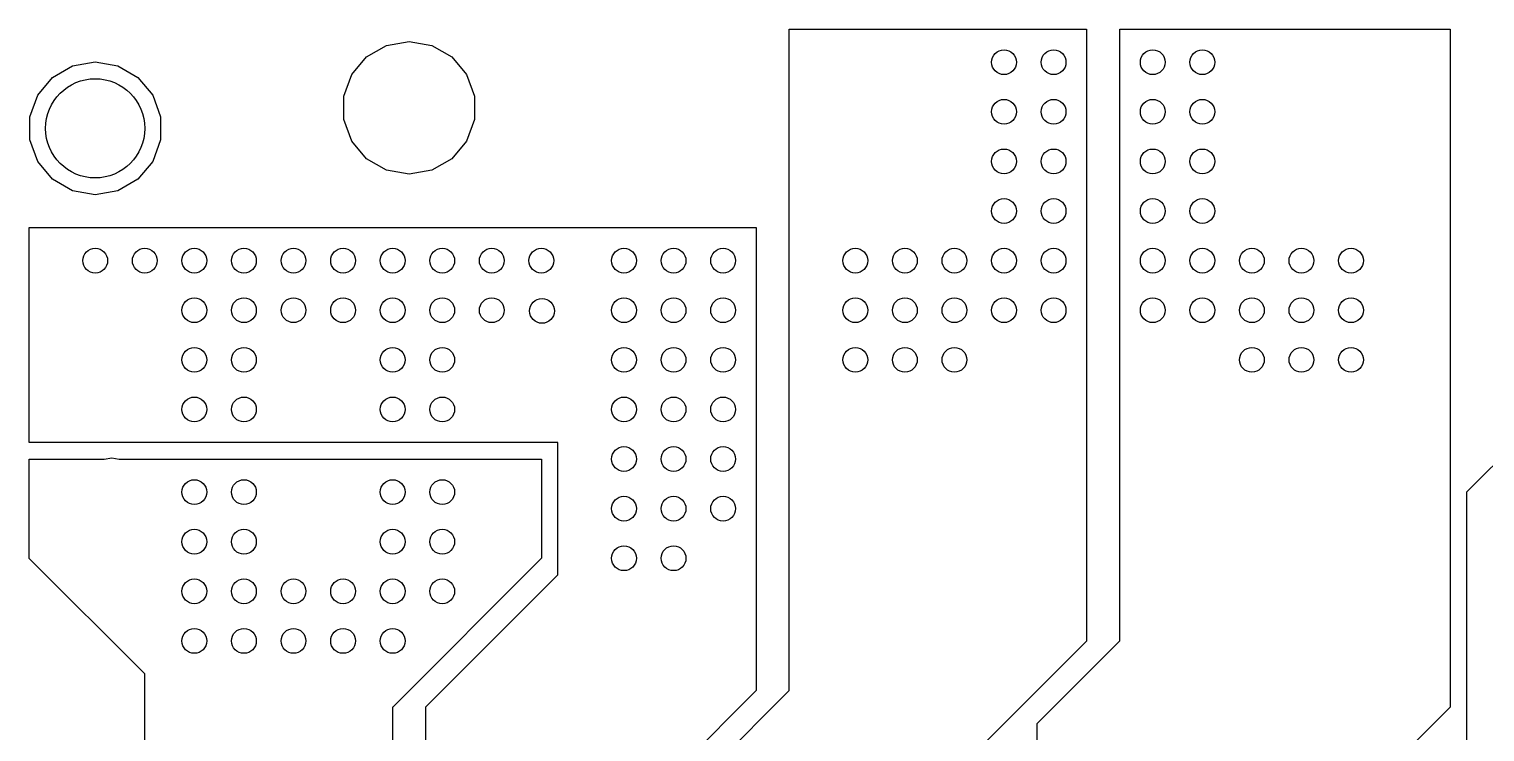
# Model space of a CAD drawing. Extents: x 0.3 to 75.7, y -92.7 to -2.
# Drawn here: x 1 to 45.05, y -23.25 to -2 of the extents above; entities that cross this region are included whole.
import ezdxf

# ---------------------------------------------------------------- set-up
doc = ezdxf.new("R2010")
doc.units = 0
doc.header["$MEASUREMENT"] = 0
doc.layers.add('BLACK', color=7, linetype='CONTINUOUS')

msp = doc.modelspace()

# ---------------------------------------------------------------- linework, layer by layer
at = {"layer": 'Black'}
for p, q in [((24, -2.013), (24.0002, -2.0119)), ((24, -21.9987), (24, -2.013)), ((24.0002, -2.0107), (24.0006, -2.0097)), ((24.0002, -2.0119), (24.0002, -2.0107)), ((24.0006, -2.0097), (24.0008, -2.0086)), ((24.0008, -2.0086), (24.0014, -2.0076)), ((24.0014, -2.0076), (24.0017, -2.0065)), ((24.0017, -2.0065), (24.0025, -2.0056)), ((24.0025, -2.0056), (24.003, -2.0046)), ((24.003, -2.0046), (24.0039, -2.0039)), ((24.0039, -2.0039), (24.0046, -2.003)), ((24.0046, -2.003), (24.0056, -2.0025)), ((24.0056, -2.0025), (24.0065, -2.0017)), ((24.0065, -2.0017), (24.0076, -2.0013)), ((24.0076, -2.0013), (24.0086, -2.0008)), ((24.0086, -2.0008), (24.0097, -2.0006)), ((24.0097, -2.0006), (24.0107, -2.0002)), ((24.0107, -2.0002), (24.0119, -2.0002)), ((24.0119, -2.0002), (24.013, -2)), ((24.013, -2), (32.987, -2)), ((32.987, -2), (32.9881, -2.0002)), ((32.9881, -2.0002), (32.9893, -2.0002)), ((32.9893, -2.0002), (32.9903, -2.0006)), ((32.9903, -2.0006), (32.9914, -2.0008)), ((32.9914, -2.0008), (32.9924, -2.0013)), ((32.9924, -2.0013), (32.9935, -2.0017)), ((32.9935, -2.0017), (32.9944, -2.0025)), ((32.9944, -2.0025), (32.9954, -2.003)), ((32.9954, -2.003), (32.9961, -2.0039)), ((32.9961, -2.0039), (32.997, -2.0046)), ((32.997, -2.0046), (32.9975, -2.0056)), ((32.9975, -2.0056), (32.9983, -2.0065)), ((32.9983, -2.0065), (32.9986, -2.0076)), ((32.9986, -2.0076), (32.9992, -2.0086)), ((32.9992, -2.0086), (32.9994, -2.0097)), ((32.9994, -2.0097), (32.9998, -2.0107)), ((32.9998, -2.0107), (32.9998, -2.0119)), ((32.9998, -2.0119), (33, -2.013)), ((33, -2.013), (33, -20.4946)), ((34, -2.013), (34.0002, -2.0119)), ((34, -20.4987), (34, -2.013)), ((34.0002, -2.0107), (34.0006, -2.0097)), ((34.0002, -2.0119), (34.0002, -2.0107)), ((34.0006, -2.0097), (34.0008, -2.0086)), ((34.0008, -2.0086), (34.0014, -2.0076)), ((34.0014, -2.0076), (34.0017, -2.0065)), ((34.0017, -2.0065), (34.0025, -2.0056)), ((34.0025, -2.0056), (34.003, -2.0046)), ((34.003, -2.0046), (34.0039, -2.0039)), ((34.0039, -2.0039), (34.0046, -2.003)), ((34.0046, -2.003), (34.0056, -2.0025)), ((34.0056, -2.0025), (34.0065, -2.0017)), ((34.0065, -2.0017), (34.0076, -2.0013)), ((34.0076, -2.0013), (34.0086, -2.0008)), ((34.0086, -2.0008), (34.0097, -2.0006)), ((34.0097, -2.0006), (34.0107, -2.0002)), ((34.0107, -2.0002), (34.0119, -2.0002)), ((34.0119, -2.0002), (34.013, -2)), ((34.013, -2), (43.987, -2)), ((43.987, -2), (43.9881, -2.0002)), ((43.9881, -2.0002), (43.9893, -2.0002)), ((43.9893, -2.0002), (43.9903, -2.0006)), ((43.9903, -2.0006), (43.9914, -2.0008)), ((43.9914, -2.0008), (43.9924, -2.0013)), ((43.9924, -2.0013), (43.9935, -2.0017)), ((43.9935, -2.0017), (43.9944, -2.0025)), ((43.9944, -2.0025), (43.9954, -2.003)), ((43.9954, -2.003), (43.9961, -2.0039)), ((43.9961, -2.0039), (43.997, -2.0046)), ((43.997, -2.0046), (43.9975, -2.0056)), ((43.9975, -2.0056), (43.9983, -2.0065)), ((43.9983, -2.0065), (43.9986, -2.0076)), ((43.9986, -2.0076), (43.9992, -2.0086)), ((43.9992, -2.0086), (43.9994, -2.0097)), ((43.9994, -2.0097), (43.9998, -2.0107)), ((43.9998, -2.0107), (43.9998, -2.0119)), ((43.9998, -2.0119), (44, -2.013)), ((44, -2.013), (44, -22.4946)), ((11.2095, -2.8421), (11.8133, -2.4934)), ((11.8133, -2.4934), (12.5, -2.3724)), ((12.5, -2.3724), (13.1867, -2.4934)), ((13.1867, -2.4934), (13.7905, -2.8421)), ((2.3133, -3.1134), (3, -2.9924)), ((3, -2.9924), (3.6867, -3.1134)), ((10.7613, -3.3762), (11.2095, -2.8421)), ((13.7905, -2.8421), (14.2387, -3.3762)), ((1.2613, -3.9962), (1.7095, -3.4621)), ((1.7095, -3.4621), (2.3133, -3.1134)), ((3.6867, -3.1134), (4.2905, -3.4621)), ((4.2905, -3.4621), (4.7387, -3.9962)), ((10.5229, -4.0314), (10.7613, -3.3762)), ((14.2387, -3.3762), (14.4771, -4.0314)), ((1.0229, -4.6514), (1.2613, -3.9962)), ((4.7387, -3.9962), (4.9771, -4.6514)), ((10.5229, -4.7286), (10.5229, -4.0314)), ((14.4771, -4.0314), (14.4771, -4.7286)), ((1.0229, -5.3486), (1.0229, -4.6514)), ((4.9771, -4.6514), (4.9771, -5.3486)), ((10.7613, -5.3838), (10.5229, -4.7286)), ((14.4771, -4.7286), (14.2387, -5.3838)), ((1.2613, -6.0038), (1.0229, -5.3486)), ((4.9771, -5.3486), (4.7387, -6.0038)), ((11.2095, -5.9179), (10.7613, -5.3838)), ((14.2387, -5.3838), (13.7905, -5.9179)), ((1.7095, -6.5379), (1.2613, -6.0038)), ((4.7387, -6.0038), (4.2905, -6.5379)), ((11.8133, -6.2666), (11.2095, -5.9179)), ((13.7905, -5.9179), (13.1867, -6.2666)), ((2.3133, -6.8866), (1.7095, -6.5379)), ((4.2905, -6.5379), (3.6867, -6.8866)), ((12.5, -6.3876), (11.8133, -6.2666)), ((13.1867, -6.2666), (12.5, -6.3876)), ((3, -7.0076), (2.3133, -6.8866)), ((3.6867, -6.8866), (3, -7.0076)), ((1, -8.013), (1.0002, -8.0119)), ((1, -14.487), (1, -8.013)), ((1.0002, -8.0107), (1.0006, -8.0097)), ((1.0002, -8.0119), (1.0002, -8.0107)), ((1.0006, -8.0097), (1.0008, -8.0085)), ((1.0008, -8.0085), (1.0013, -8.0076)), ((1.0013, -8.0076), (1.0017, -8.0065)), ((1.0017, -8.0065), (1.0025, -8.0056)), ((1.0025, -8.0056), (1.003, -8.0046)), ((1.003, -8.0046), (1.0039, -8.0039)), ((1.0039, -8.0039), (1.0046, -8.003)), ((1.0046, -8.003), (1.0056, -8.0025)), ((1.0056, -8.0025), (1.0065, -8.0017)), ((1.0065, -8.0017), (1.0076, -8.0014)), ((1.0076, -8.0014), (1.0086, -8.0008)), ((1.0086, -8.0008), (1.0097, -8.0006)), ((1.0097, -8.0006), (1.0107, -8.0002)), ((1.0107, -8.0002), (1.0119, -8.0002)), ((1.0119, -8.0002), (1.013, -8)), ((1.013, -8), (22.987, -8)), ((22.987, -8), (22.9881, -8.0002)), ((22.9881, -8.0002), (22.9893, -8.0002)), ((22.9893, -8.0002), (22.9903, -8.0006)), ((22.9903, -8.0006), (22.9914, -8.0008)), ((22.9914, -8.0008), (22.9924, -8.0014)), ((22.9924, -8.0014), (22.9935, -8.0017)), ((22.9935, -8.0017), (22.9944, -8.0025)), ((22.9944, -8.0025), (22.9954, -8.003)), ((22.9954, -8.003), (22.9961, -8.0039)), ((22.9961, -8.0039), (22.997, -8.0046)), ((22.997, -8.0046), (22.9975, -8.0056)), ((22.9975, -8.0056), (22.9983, -8.0065)), ((22.9983, -8.0065), (22.9986, -8.0076)), ((22.9986, -8.0076), (22.9992, -8.0085)), ((22.9992, -8.0085), (22.9994, -8.0097)), ((22.9994, -8.0097), (22.9998, -8.0107)), ((22.9998, -8.0107), (22.9998, -8.0119)), ((22.9998, -8.0119), (23, -8.013)), ((23, -8.013), (23, -21.9946)), ((44.5038, -15.9962), (49.9991, -10.5009)), ((1.0002, -14.4881), (1, -14.487)), ((1.0002, -14.4893), (1.0002, -14.4881)), ((1.0006, -14.4903), (1.0002, -14.4893)), ((1.0008, -14.4914), (1.0006, -14.4903)), ((1.0013, -14.4924), (1.0008, -14.4914)), ((1.0017, -14.4935), (1.0013, -14.4924)), ((1.0025, -14.4944), (1.0017, -14.4935)), ((1.003, -14.4954), (1.0025, -14.4944)), ((1.0039, -14.4961), (1.003, -14.4954)), ((1.0046, -14.497), (1.0039, -14.4961)), ((1.0056, -14.4975), (1.0046, -14.497)), ((1.0065, -14.4983), (1.0056, -14.4975)), ((1.0076, -14.4986), (1.0065, -14.4983)), ((1.0086, -14.4992), (1.0076, -14.4986)), ((1.0097, -14.4994), (1.0086, -14.4992)), ((1.0107, -14.4998), (1.0097, -14.4994)), ((1.0119, -14.4998), (1.0107, -14.4998)), ((1.013, -14.5), (1.0119, -14.4998)), ((16.9988, -14.5), (1.013, -14.5)), ((16.9998, -14.5002), (16.9988, -14.5)), ((17, -14.5013), (16.9998, -14.5002)), ((17, -18.4987), (17, -14.5013)), ((3.2745, -15), (3.5, -14.9602)), ((3.5, -14.9602), (3.7255, -15)), ((1, -15.013), (1.0002, -15.0119)), ((1, -17.9946), (1, -15.013)), ((1.0002, -15.0107), (1.0006, -15.0097)), ((1.0002, -15.0119), (1.0002, -15.0107)), ((1.0006, -15.0097), (1.0008, -15.0086)), ((1.0008, -15.0086), (1.0013, -15.0076)), ((1.0013, -15.0076), (1.0017, -15.0065)), ((1.0017, -15.0065), (1.0025, -15.0056)), ((1.0025, -15.0056), (1.003, -15.0046)), ((1.003, -15.0046), (1.0039, -15.0039)), ((1.0039, -15.0039), (1.0046, -15.003)), ((1.0046, -15.003), (1.0056, -15.0025)), ((1.0056, -15.0025), (1.0065, -15.0017)), ((1.0065, -15.0017), (1.0076, -15.0014)), ((1.0076, -15.0014), (1.0086, -15.0008)), ((1.0086, -15.0008), (1.0097, -15.0006)), ((1.0097, -15.0006), (1.0107, -15.0002)), ((1.0107, -15.0002), (1.0119, -15.0002)), ((1.0119, -15.0002), (1.013, -15)), ((1.013, -15), (3.2745, -15)), ((3.7255, -15), (16.487, -15)), ((16.487, -15), (16.4881, -15.0002)), ((16.4881, -15.0002), (16.4893, -15.0002)), ((16.4893, -15.0002), (16.4903, -15.0006)), ((16.4903, -15.0006), (16.4914, -15.0008)), ((16.4914, -15.0008), (16.4924, -15.0014)), ((16.4924, -15.0014), (16.4935, -15.0017)), ((16.4935, -15.0017), (16.4944, -15.0025)), ((16.4944, -15.0025), (16.4954, -15.003)), ((16.4954, -15.003), (16.4961, -15.0039)), ((16.4961, -15.0039), (16.497, -15.0046)), ((16.497, -15.0046), (16.4975, -15.0056)), ((16.4975, -15.0056), (16.4983, -15.0065)), ((16.4983, -15.0065), (16.4986, -15.0076)), ((16.4986, -15.0076), (16.4992, -15.0086)), ((16.4992, -15.0086), (16.4994, -15.0097)), ((16.4994, -15.0097), (16.4998, -15.0107)), ((16.4998, -15.0107), (16.4998, -15.0119)), ((16.4998, -15.0119), (16.5, -15.013)), ((16.5, -15.013), (16.5, -17.9946)), ((44.5, -16.0043), (44.5005, -16.0026)), ((44.5001, -16.0048), (44.5, -16.0043)), ((44.5, -16.0054), (44.5001, -16.0048)), ((44.5, -26.0973), (44.5, -16.0054)), ((44.5005, -16.0026), (44.5008, -16.0009)), ((44.5008, -16.0009), (44.5011, -16.0004)), ((44.5011, -16.0004), (44.5012, -15.9999)), ((44.5012, -15.9999), (44.5022, -15.9985)), ((44.5022, -15.9985), (44.503, -15.997)), ((44.503, -15.997), (44.5035, -15.9967)), ((44.5035, -15.9967), (44.5038, -15.9962)), ((1.0001, -17.9952), (1, -17.9946)), ((1.0001, -17.9957), (1.0001, -17.9952)), ((1.0005, -17.9974), (1.0001, -17.9957)), ((1.0008, -17.9991), (1.0005, -17.9974)), ((1.0011, -17.9996), (1.0008, -17.9991)), ((1.0012, -18.0001), (1.0011, -17.9996)), ((1.0022, -18.0015), (1.0012, -18.0001)), ((1.003, -18.003), (1.0022, -18.0015)), ((1.0035, -18.0033), (1.003, -18.003)), ((1.0038, -18.0038), (1.0035, -18.0033)), ((4.4991, -21.4991), (1.0038, -18.0038)), ((16.4962, -18.0038), (12.0009, -22.4991)), ((16.4965, -18.0033), (16.4962, -18.0038)), ((16.497, -18.003), (16.4965, -18.0033)), ((16.4978, -18.0015), (16.497, -18.003)), ((16.4988, -18.0001), (16.4978, -18.0015)), ((16.4989, -17.9996), (16.4988, -18.0001)), ((16.4992, -17.9991), (16.4989, -17.9996)), ((16.4995, -17.9974), (16.4992, -17.9991)), ((16.5, -17.9957), (16.4995, -17.9974)), ((16.5, -17.9946), (16.4999, -17.9952)), ((16.4999, -17.9952), (16.5, -17.9957)), ((13.0038, -22.4962), (16.9991, -18.5009)), ((16.9991, -18.5009), (16.9998, -18.4999)), ((16.9998, -18.4999), (17, -18.4987)), ((32.9962, -20.5038), (30.0009, -23.4991)), ((31.5038, -22.9962), (33.9991, -20.5009)), ((32.9965, -20.5033), (32.9962, -20.5038)), ((32.997, -20.503), (32.9965, -20.5033)), ((32.9978, -20.5015), (32.997, -20.503)), ((32.9988, -20.5001), (32.9978, -20.5015)), ((32.9989, -20.4996), (32.9988, -20.5001)), ((32.9992, -20.4991), (32.9989, -20.4996)), ((32.9995, -20.4974), (32.9992, -20.4991)), ((32.9999, -20.4957), (32.9995, -20.4974)), ((33, -20.4946), (32.9999, -20.4952)), ((32.9999, -20.4952), (32.9999, -20.4957)), ((33.9991, -20.5009), (33.9998, -20.4999)), ((33.9998, -20.4999), (34, -20.4987)), ((4.4997, -21.5001), (4.4991, -21.4991)), ((4.5, -21.5013), (4.4997, -21.5001)), ((4.5, -57.987), (4.5, -21.5013)), ((22.9962, -22.0038), (18.0009, -26.9991)), ((18.5038, -27.4962), (23.9991, -22.0009)), ((22.9965, -22.0033), (22.9962, -22.0038)), ((22.997, -22.003), (22.9965, -22.0033)), ((22.9978, -22.0015), (22.997, -22.003)), ((22.9988, -22.0001), (22.9978, -22.0015)), ((22.9989, -21.9996), (22.9988, -22.0001)), ((22.9992, -21.9991), (22.9989, -21.9996)), ((22.9995, -21.9974), (22.9992, -21.9991)), ((22.9999, -21.9957), (22.9995, -21.9974)), ((23, -21.9946), (22.9999, -21.9952)), ((22.9999, -21.9952), (22.9999, -21.9957)), ((23.9991, -22.0009), (23.9998, -21.9999)), ((23.9998, -21.9999), (24, -21.9987)), ((12.0002, -22.5001), (12, -22.5013)), ((12, -22.5013), (12, -38.2218)), ((12.0009, -22.4991), (12.0002, -22.5001)), ((13, -22.5043), (13.0005, -22.5026)), ((13.0001, -22.5048), (13, -22.5043)), ((13, -22.5054), (13.0001, -22.5048)), ((13, -37.7929), (13, -22.5054)), ((13.0005, -22.5026), (13.0008, -22.5009)), ((13.0008, -22.5009), (13.0011, -22.5004)), ((13.0011, -22.5004), (13.0012, -22.4999)), ((13.0012, -22.4999), (13.0022, -22.4985)), ((13.0022, -22.4985), (13.003, -22.497)), ((13.003, -22.497), (13.0035, -22.4967)), ((13.0035, -22.4967), (13.0038, -22.4962)), ((43.9962, -22.5038), (43.0009, -23.4991)), ((43.9965, -22.5033), (43.9962, -22.5038)), ((43.997, -22.503), (43.9965, -22.5033)), ((43.9978, -22.5015), (43.997, -22.503)), ((43.9988, -22.5001), (43.9978, -22.5015)), ((43.9989, -22.4996), (43.9988, -22.5001)), ((43.9992, -22.4991), (43.9989, -22.4996)), ((43.9995, -22.4974), (43.9992, -22.4991)), ((43.9999, -22.4957), (43.9995, -22.4974)), ((44, -22.4946), (43.9999, -22.4952)), ((43.9999, -22.4952), (43.9999, -22.4957)), ((31.5, -23.0043), (31.5005, -23.0026)), ((31.5001, -23.0048), (31.5, -23.0043)), ((31.5, -23.0054), (31.5001, -23.0048)), ((31.5, -26.0973), (31.5, -23.0054)), ((31.5005, -23.0026), (31.5008, -23.0009)), ((31.5008, -23.0009), (31.5011, -23.0004)), ((31.5011, -23.0004), (31.5012, -22.9999)), ((31.5012, -22.9999), (31.5022, -22.9985)), ((31.5022, -22.9985), (31.503, -22.997)), ((31.503, -22.997), (31.5035, -22.9967)), ((31.5035, -22.9967), (31.5038, -22.9962))]:
    msp.add_line(p, q, dxfattribs=at)
for centre, radius in [((30.5, -3), 0.375), ((32, -3), 0.375), ((35, -3), 0.375), ((36.5, -3), 0.375), ((3, -5), 1.5), ((30.5, -4.5), 0.375), ((32, -4.5), 0.375), ((35, -4.5), 0.375), ((36.5, -4.5), 0.375), ((30.5, -6), 0.375), ((32, -6), 0.375), ((35, -6), 0.375), ((36.5, -6), 0.375), ((30.5, -7.5), 0.375), ((32, -7.5), 0.375), ((35, -7.5), 0.375), ((36.5, -7.5), 0.375), ((3, -9), 0.375), ((4.5, -9), 0.375), ((6, -9), 0.375), ((7.5, -9), 0.375), ((9, -9), 0.375), ((10.5, -9), 0.375), ((12, -9), 0.375), ((13.5, -9), 0.375), ((15, -9), 0.375), ((16.5, -9), 0.375), ((19, -9), 0.375), ((20.5, -9), 0.375), ((22, -9), 0.375), ((26, -9), 0.375), ((27.5, -9), 0.375), ((29, -9), 0.375), ((30.5, -9), 0.375), ((32, -9), 0.375), ((35, -9), 0.375), ((36.5, -9), 0.375), ((38, -9), 0.375), ((39.5, -9), 0.375), ((41, -9), 0.375), ((6, -10.5), 0.375), ((7.5, -10.5), 0.375), ((9, -10.5), 0.375), ((10.5, -10.5), 0.375), ((12, -10.5), 0.375), ((13.5, -10.5), 0.375), ((15, -10.5), 0.375), ((19, -10.5), 0.375), ((20.5, -10.5), 0.375), ((22, -10.5), 0.375), ((26, -10.5), 0.375), ((27.5, -10.5), 0.375), ((29, -10.5), 0.375), ((30.5, -10.5), 0.375), ((32, -10.5), 0.375), ((35, -10.5), 0.375), ((36.5, -10.5), 0.375), ((38, -10.5), 0.375), ((39.5, -10.5), 0.375), ((41, -10.5), 0.375), ((16.52, -10.52), 0.375), ((6, -12), 0.375), ((7.5, -12), 0.375), ((12, -12), 0.375), ((13.5, -12), 0.375), ((19, -12), 0.375), ((20.5, -12), 0.375), ((22, -12), 0.375), ((26, -12), 0.375), ((27.5, -12), 0.375), ((29, -12), 0.375), ((38, -12), 0.375), ((39.5, -12), 0.375), ((41, -12), 0.375), ((6, -13.5), 0.375), ((7.5, -13.5), 0.375), ((12, -13.5), 0.375), ((13.5, -13.5), 0.375), ((19, -13.5), 0.375), ((20.5, -13.5), 0.375), ((22, -13.5), 0.375), ((19, -15), 0.375), ((20.5, -15), 0.375), ((22, -15), 0.375), ((6, -16), 0.375), ((7.5, -16), 0.375), ((12, -16), 0.375), ((13.5, -16), 0.375), ((19, -16.5), 0.375), ((20.5, -16.5), 0.375), ((22, -16.5), 0.375), ((6, -17.5), 0.375), ((7.5, -17.5), 0.375), ((12, -17.5), 0.375), ((13.5, -17.5), 0.375), ((19, -18), 0.375), ((20.5, -18), 0.375), ((6, -19), 0.375), ((7.5, -19), 0.375), ((9, -19), 0.375), ((10.5, -19), 0.375), ((12, -19), 0.375), ((13.5, -19), 0.375), ((6, -20.5), 0.375), ((7.5, -20.5), 0.375), ((9, -20.5), 0.375), ((10.5, -20.5), 0.375), ((12, -20.5), 0.375)]:
    msp.add_circle(centre, radius, dxfattribs=at)

doc.saveas('drawing.dxf')
